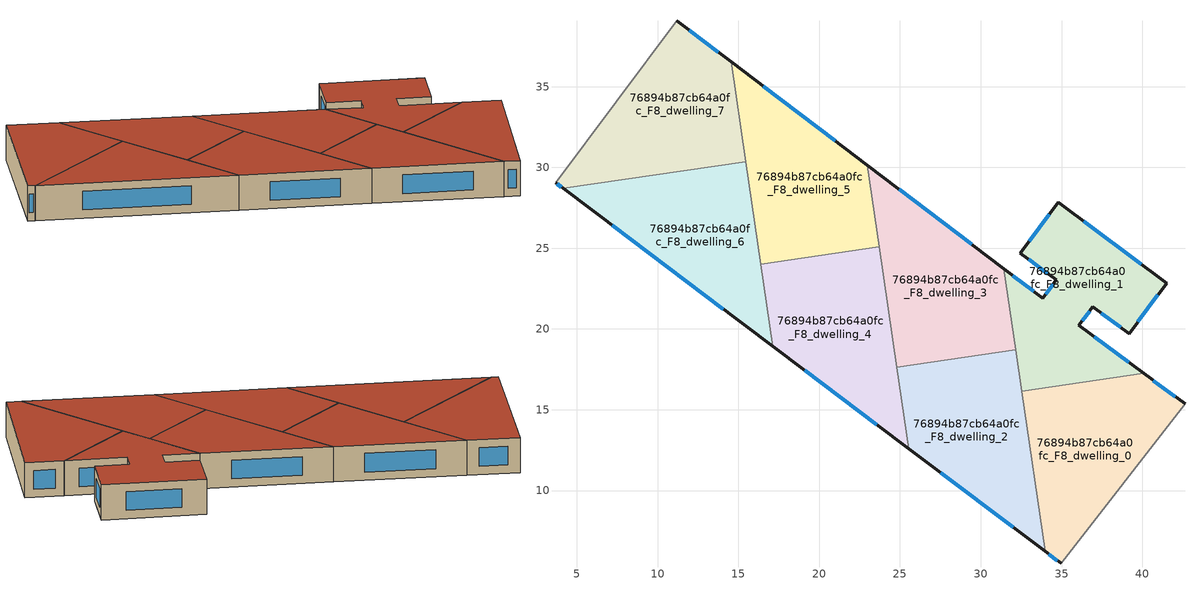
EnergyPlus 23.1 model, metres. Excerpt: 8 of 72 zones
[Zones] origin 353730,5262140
76894b87cb64a0fc_F8_dwelling_0
 floor to 76894b87cb64a0fc_F7_dwelling_0 (EU_floor_Construction): 42.64,15.36 34.97,5.49 33.98,6.23 32.53,16.15 40.09,17.25 z24
 wall outside (EU_wall_Construction): 33.98,6.23 34.97,5.49 / 42.64,15.36 40.09,17.25 z24:27
 wall to 76894b87cb64a0fc_F8_dwelling_1 (EU_wall_Construction): 40.09,17.25 32.53,16.15 z24:27
 wall adiabatic (EU_wall_Construction): 34.97,5.49 42.64,15.36 z24:27
 wall to 76894b87cb64a0fc_F8_dwelling_2 (EU_wall_Construction): 32.53,16.15 33.98,6.23 z24:27
 window (EU_Window_Construction): 34.22,6.06 34.74,5.66 / 42.04,15.81 40.69,16.81 z24.7:26.3
 roof outside (EU_roof_Construction): 34.97,5.49 42.64,15.36 40.09,17.25 32.53,16.15 33.98,6.23 z27
76894b87cb64a0fc_F8_dwelling_1
 floor to 76894b87cb64a0fc_F7_dwelling_1 (EU_floor_Construction): 41.51,22.84 39.18,19.71 36.94,21.38 36.08,20.23 40.09,17.25 32.53,16.15 31.43,23.73 33.84,21.9 34.69,23.03 32.45,24.7 34.78,27.83 z24
 wall outside (EU_wall_Construction): 40.09,17.25 36.08,20.23 36.94,21.38 39.18,19.71 41.51,22.84 34.78,27.83 32.45,24.7 34.69,23.03 33.84,21.9 31.43,23.73 z24:27
 wall to 76894b87cb64a0fc_F8_dwelling_3 (EU_wall_Construction): 31.43,23.73 32.16,18.71 z24:27
 wall to 76894b87cb64a0fc_F8_dwelling_2 (EU_wall_Construction): 32.16,18.71 32.54,16.15 z24:27
 window (EU_Window_Construction): 37.46,20.98 38.65,20.1 / 36.28,20.5 36.74,21.11 / 39.15,17.95 37.02,19.53 / 33.27,22.33 31.99,23.3 / 34.49,22.77 34.04,22.16 / 32.97,24.31 34.16,23.42 / 34.23,27.1 32.99,25.44 / 39.93,24.01 36.36,26.66 / 39.73,20.44 40.96,22.1 z24.7:26.3
 roof outside (EU_roof_Construction): 40.09,17.25 36.08,20.23 36.94,21.38 39.18,19.71 41.51,22.84 34.78,27.83 32.45,24.7 34.69,23.03 33.84,21.9 31.43,23.73 32.53,16.15 z27
76894b87cb64a0fc_F8_dwelling_2
 floor to 76894b87cb64a0fc_F7_dwelling_2 (EU_floor_Construction): 32.16,18.71 33.98,6.23 25.54,12.59 24.8,17.63 z24
 wall outside (EU_wall_Construction): 25.54,12.59 33.98,6.23 z24:27
 wall to 76894b87cb64a0fc_F8_dwelling_3 (EU_wall_Construction): 32.16,18.71 24.8,17.63 z24:27
 wall to 76894b87cb64a0fc_F8_dwelling_4 (EU_wall_Construction): 24.8,17.63 25.54,12.59 z24:27
 window (EU_Window_Construction): 27.52,11.1 32,7.73 z24.7:26.3
 roof outside (EU_roof_Construction): 33.98,6.23 32.16,18.71 24.8,17.63 25.54,12.59 z27
76894b87cb64a0fc_F8_dwelling_3
 floor to 76894b87cb64a0fc_F7_dwelling_3 (EU_floor_Construction): 31.43,23.73 32.16,18.71 24.8,17.63 22.97,30.14 z24
 wall outside (EU_wall_Construction): 31.43,23.73 22.97,30.14 z24:27
 wall to 76894b87cb64a0fc_F8_dwelling_5 (EU_wall_Construction): 22.97,30.14 23.71,25.09 z24:27
 wall to 76894b87cb64a0fc_F8_dwelling_4 (EU_wall_Construction): 23.71,25.09 24.8,17.64 z24:27
 window (EU_Window_Construction): 29.44,25.23 24.96,28.63 z24.7:26.3
 roof outside (EU_roof_Construction): 32.16,18.71 31.43,23.73 22.97,30.14 24.8,17.63 z27
76894b87cb64a0fc_F8_dwelling_4
 floor to 76894b87cb64a0fc_F7_dwelling_4 (EU_floor_Construction): 23.71,25.09 25.54,12.59 17.12,18.94 16.38,24.01 z24
 wall outside (EU_wall_Construction): 17.12,18.94 25.54,12.59 z24:27
 wall to 76894b87cb64a0fc_F8_dwelling_5 (EU_wall_Construction): 23.71,25.09 16.38,24.01 z24:27
 wall to 76894b87cb64a0fc_F8_dwelling_6 (EU_wall_Construction): 16.38,24.01 17.12,18.94 z24:27
 window (EU_Window_Construction): 19.09,17.45 23.56,14.08 z24.7:26.3
 roof outside (EU_roof_Construction): 25.54,12.59 23.71,25.09 16.38,24.01 17.12,18.94 z27
76894b87cb64a0fc_F8_dwelling_5
 floor to 76894b87cb64a0fc_F7_dwelling_5 (EU_floor_Construction): 22.97,30.14 23.71,25.09 16.38,24.01 14.55,36.53 z24
 wall outside (EU_wall_Construction): 22.97,30.14 14.55,36.53 z24:27
 wall to 76894b87cb64a0fc_F8_dwelling_7 (EU_wall_Construction): 14.55,36.53 15.45,30.35 z24:27
 wall to 76894b87cb64a0fc_F8_dwelling_6 (EU_wall_Construction): 15.45,30.35 16.38,24.01 z24:27
 window (EU_Window_Construction): 21,31.64 16.53,35.03 z24.7:26.3
 roof outside (EU_roof_Construction): 23.71,25.09 22.97,30.14 14.55,36.53 16.38,24.01 z27
76894b87cb64a0fc_F8_dwelling_6
 floor to 76894b87cb64a0fc_F7_dwelling_6 (EU_floor_Construction): 15.45,30.35 17.12,18.94 4.16,28.7 z24
 wall outside (EU_wall_Construction): 4.16,28.7 17.12,18.94 z24:27
 wall to 76894b87cb64a0fc_F8_dwelling_7 (EU_wall_Construction): 15.45,30.35 4.16,28.7 z24:27
 window (EU_Window_Construction): 7.2,26.41 14.07,21.23 z24.7:26.3
 roof outside (EU_roof_Construction): 17.12,18.94 15.45,30.35 4.16,28.7 z27
76894b87cb64a0fc_F8_dwelling_7
 floor to 76894b87cb64a0fc_F7_dwelling_7 (EU_floor_Construction): 14.55,36.53 15.45,30.35 4.16,28.7 3.68,29.06 11.18,39.09 z24
 wall outside (EU_wall_Construction): 3.68,29.06 4.16,28.7 / 14.55,36.53 11.18,39.09 z24:27
 wall adiabatic (EU_wall_Construction): 11.18,39.09 3.68,29.06 z24:27
 window (EU_Window_Construction): 3.79,28.97 4.04,28.78 / 13.75,37.13 11.97,38.49 z24.7:26.3
 roof outside (EU_roof_Construction): 15.45,30.35 14.55,36.53 11.18,39.09 3.68,29.06 4.16,28.7 z27
[Building]
EU S2 Campaign: North Axis=0; Terrain=City; Solar Distribution=FullExterior
[Site:Location]
Budapest.Ferenc.Liszt.Intl.AP: Latitude=47.437; Longitude=19.256; Time Zone=1; Elevation=185
[SizingPeriod:WeatherFileDays]
AnnualSizingPeriod: Begin Month=1; Begin Day of Month=1; End Month=12; End Day of Month=31; Day of Week for Start Day=Monday; Use Weather File Daylight Saving Period=No; Use Weather File Rain and Snow Indicators=No
[MATERIAL]
EU_InternalMass_Material: Roughness=MediumRough; Thickness=0.1; Conductivity=1; Density=1800; Specific Heat=900; Thermal Absorptance=0.9; Solar Absorptance=0.7; Visible Absorptance=0.7
[MATERIAL:NOMASS] Roughness=MediumRough; Thermal Absorptance=0.9; Solar Absorptance=0.7; Visible Absorptance=0.7
Name | Thermal Resistance
EU_wall_NoMass | 0.832559
EU_roof_NoMass | 1.39638
EU_floor_NoMass | 0.872794
[WINDOWMATERIAL:SIMPLEGLAZINGSYSTEM]
EU_Window_SimpleGlazing: UFactor=2.79869; Solar Heat Gain Coefficient=0.75; Visible Transmittance=0.75
[CONSTRUCTION]
EU_wall_Construction: EU_wall_NoMass
EU_roof_Construction: EU_roof_NoMass
EU_floor_Construction: EU_floor_NoMass
EU_Window_Construction: EU_Window_SimpleGlazing
EU_InternalMass_Construction: EU_InternalMass_Material
[ZONE] Type=1; Multiplier=1; Ceiling Height=autocalculate; Floor Area=autocalculate; Part of Total Floor Area=Yes
Name | Volume
76894b87cb64a0fc_F8_dwelling_0 | 197.477
76894b87cb64a0fc_F8_dwelling_1; 76894b87cb64a0fc_F8_dwelling_4 | 197.494
76894b87cb64a0fc_F8_dwelling_2; 76894b87cb64a0fc_F8_dwelling_3 | 197.518
76894b87cb64a0fc_F8_dwelling_5 | 197.513
76894b87cb64a0fc_F8_dwelling_6 | 197.493
76894b87cb64a0fc_F8_dwelling_7 | 197.458
[INTERNALMASS] Construction=EU_InternalMass_Construction
Name | Zone or ZoneList | Surface Area
76894b87cb64a0fc_F8_dwelling_0_EU_InternalMass | 76894b87cb64a0fc_F8_dwelling_0 | 65.8247
76894b87cb64a0fc_F8_dwelling_1_EU_InternalMass | 76894b87cb64a0fc_F8_dwelling_1 | 65.8308
76894b87cb64a0fc_F8_dwelling_2_EU_InternalMass | 76894b87cb64a0fc_F8_dwelling_2 | 65.8404
76894b87cb64a0fc_F8_dwelling_3_EU_InternalMass | 76894b87cb64a0fc_F8_dwelling_3 | 65.8366
76894b87cb64a0fc_F8_dwelling_4_EU_InternalMass | 76894b87cb64a0fc_F8_dwelling_4 | 65.831
76894b87cb64a0fc_F8_dwelling_5_EU_InternalMass | 76894b87cb64a0fc_F8_dwelling_5 | 65.8404
76894b87cb64a0fc_F8_dwelling_6_EU_InternalMass | 76894b87cb64a0fc_F8_dwelling_6 | 65.8319
76894b87cb64a0fc_F8_dwelling_7_EU_InternalMass | 76894b87cb64a0fc_F8_dwelling_7 | 65.8191
[OTHEREQUIPMENT] Fuel Type=Electricity; Design Level Calculation Method=Watts/Area; Power per Zone Floor Area=1; Fraction Latent=0; Fraction Radiant=0; Fraction Lost=0; Carbon Dioxide Generation Rate=0; EndUse Subcategory=EU_Step8_InternalGains
Name | Zone or ZoneList or Space or SpaceList | Schedule
EU_Step8_InternalGain_76894b87cb64a0fc_F8_dwelling_0_f000 | 76894b87cb64a0fc_F8_dwelling_0 | EU_Step8_GainSchedule_76894b87cb64a0fc_F8_dwelling_0_f000
EU_Step8_InternalGain_76894b87cb64a0fc_F8_dwelling_1_f000 | 76894b87cb64a0fc_F8_dwelling_1 | EU_Step8_GainSchedule_76894b87cb64a0fc_F8_dwelling_1_f000
EU_Step8_InternalGain_76894b87cb64a0fc_F8_dwelling_2_f000 | 76894b87cb64a0fc_F8_dwelling_2 | EU_Step8_GainSchedule_76894b87cb64a0fc_F8_dwelling_2_f000
EU_Step8_InternalGain_76894b87cb64a0fc_F8_dwelling_3_f000 | 76894b87cb64a0fc_F8_dwelling_3 | EU_Step8_GainSchedule_76894b87cb64a0fc_F8_dwelling_3_f000
EU_Step8_InternalGain_76894b87cb64a0fc_F8_dwelling_4_f000 | 76894b87cb64a0fc_F8_dwelling_4 | EU_Step8_GainSchedule_76894b87cb64a0fc_F8_dwelling_4_f000
EU_Step8_InternalGain_76894b87cb64a0fc_F8_dwelling_5_f000 | 76894b87cb64a0fc_F8_dwelling_5 | EU_Step8_GainSchedule_76894b87cb64a0fc_F8_dwelling_5_f000
EU_Step8_InternalGain_76894b87cb64a0fc_F8_dwelling_6_f000 | 76894b87cb64a0fc_F8_dwelling_6 | EU_Step8_GainSchedule_76894b87cb64a0fc_F8_dwelling_6_f000
EU_Step8_InternalGain_76894b87cb64a0fc_F8_dwelling_7_f000 | 76894b87cb64a0fc_F8_dwelling_7 | EU_Step8_GainSchedule_76894b87cb64a0fc_F8_dwelling_7_f000
[ZONEVENTILATION:DESIGNFLOWRATE] Schedule=EU_AlwaysOn; Design Flow Rate Calculation Method=AirChanges/Hour; Air Changes per Hour=0.475469; Ventilation Type=Natural; Fan Pressure Rise=0; Fan Total Efficiency=1; Constant Term Coefficient=1; Temperature Term Coefficient=0; Velocity Term Coefficient=0; Velocity Squared Term Coefficient=0; Minimum Indoor Temperature=-100; Maximum Indoor Temperature=100; Delta Temperature=-100; Minimum Outdoor Temperature=-100; Maximum Outdoor Temperature=100; Maximum Wind Speed=40
Name | Zone or ZoneList or Space or SpaceList
EU_ConstantAir_76894b87cb64a0fc_F8_dwelling_0 | 76894b87cb64a0fc_F8_dwelling_0
EU_ConstantAir_76894b87cb64a0fc_F8_dwelling_1 | 76894b87cb64a0fc_F8_dwelling_1
EU_ConstantAir_76894b87cb64a0fc_F8_dwelling_2 | 76894b87cb64a0fc_F8_dwelling_2
EU_ConstantAir_76894b87cb64a0fc_F8_dwelling_3 | 76894b87cb64a0fc_F8_dwelling_3
EU_ConstantAir_76894b87cb64a0fc_F8_dwelling_4 | 76894b87cb64a0fc_F8_dwelling_4
EU_ConstantAir_76894b87cb64a0fc_F8_dwelling_5 | 76894b87cb64a0fc_F8_dwelling_5
EU_ConstantAir_76894b87cb64a0fc_F8_dwelling_6 | 76894b87cb64a0fc_F8_dwelling_6
EU_ConstantAir_76894b87cb64a0fc_F8_dwelling_7 | 76894b87cb64a0fc_F8_dwelling_7
[HVACTEMPLATE:THERMOSTAT] Constant Heating Setpoint=20; Constant Cooling Setpoint=50
EU_HeatOnly_76894b87cb64a0fc_F0_dwelling_0; EU_HeatOnly_76894b87cb64a0fc_F0_dwelling_1; EU_HeatOnly_76894b87cb64a0fc_F0_dwelling_2; EU_HeatOnly_76894b87cb64a0fc_F0_dwelling_3; EU_HeatOnly_76894b87cb64a0fc_F0_dwelling_4; EU_HeatOnly_76894b87cb64a0fc_F0_dwelling_5; EU_HeatOnly_76894b87cb64a0fc_F0_dwelling_6; EU_HeatOnly_76894b87cb64a0fc_F0_dwelling_7; EU_HeatOnly_76894b87cb64a0fc_F1_dwelling_0; EU_HeatOnly_76894b87cb64a0fc_F1_dwelling_1; EU_HeatOnly_76894b87cb64a0fc_F1_dwelling_2; EU_HeatOnly_76894b87cb64a0fc_F1_dwelling_3; EU_HeatOnly_76894b87cb64a0fc_F1_dwelling_4; EU_HeatOnly_76894b87cb64a0fc_F1_dwelling_5; EU_HeatOnly_76894b87cb64a0fc_F1_dwelling_6; EU_HeatOnly_76894b87cb64a0fc_F1_dwelling_7; EU_HeatOnly_76894b87cb64a0fc_F2_dwelling_0; EU_HeatOnly_76894b87cb64a0fc_F2_dwelling_1; EU_HeatOnly_76894b87cb64a0fc_F2_dwelling_2; EU_HeatOnly_76894b87cb64a0fc_F2_dwelling_3; EU_HeatOnly_76894b87cb64a0fc_F2_dwelling_4; EU_HeatOnly_76894b87cb64a0fc_F2_dwelling_5; EU_HeatOnly_76894b87cb64a0fc_F2_dwelling_6; EU_HeatOnly_76894b87cb64a0fc_F2_dwelling_7; EU_HeatOnly_76894b87cb64a0fc_F3_dwelling_0; EU_HeatOnly_76894b87cb64a0fc_F3_dwelling_1; EU_HeatOnly_76894b87cb64a0fc_F3_dwelling_2; EU_HeatOnly_76894b87cb64a0fc_F3_dwelling_3; EU_HeatOnly_76894b87cb64a0fc_F3_dwelling_4; EU_HeatOnly_76894b87cb64a0fc_F3_dwelling_5; EU_HeatOnly_76894b87cb64a0fc_F3_dwelling_6; EU_HeatOnly_76894b87cb64a0fc_F3_dwelling_7; EU_HeatOnly_76894b87cb64a0fc_F4_dwelling_0; EU_HeatOnly_76894b87cb64a0fc_F4_dwelling_1; EU_HeatOnly_76894b87cb64a0fc_F4_dwelling_2; EU_HeatOnly_76894b87cb64a0fc_F4_dwelling_3; EU_HeatOnly_76894b87cb64a0fc_F4_dwelling_4; EU_HeatOnly_76894b87cb64a0fc_F4_dwelling_5; EU_HeatOnly_76894b87cb64a0fc_F4_dwelling_6; EU_HeatOnly_76894b87cb64a0fc_F4_dwelling_7; EU_HeatOnly_76894b87cb64a0fc_F5_dwelling_0; EU_HeatOnly_76894b87cb64a0fc_F5_dwelling_1; EU_HeatOnly_76894b87cb64a0fc_F5_dwelling_2; EU_HeatOnly_76894b87cb64a0fc_F5_dwelling_3; EU_HeatOnly_76894b87cb64a0fc_F5_dwelling_4; EU_HeatOnly_76894b87cb64a0fc_F5_dwelling_5; EU_HeatOnly_76894b87cb64a0fc_F5_dwelling_6; EU_HeatOnly_76894b87cb64a0fc_F5_dwelling_7; EU_HeatOnly_76894b87cb64a0fc_F6_dwelling_0; EU_HeatOnly_76894b87cb64a0fc_F6_dwelling_1; EU_HeatOnly_76894b87cb64a0fc_F6_dwelling_2; EU_HeatOnly_76894b87cb64a0fc_F6_dwelling_3; EU_HeatOnly_76894b87cb64a0fc_F6_dwelling_4; EU_HeatOnly_76894b87cb64a0fc_F6_dwelling_5; EU_HeatOnly_76894b87cb64a0fc_F6_dwelling_6; EU_HeatOnly_76894b87cb64a0fc_F6_dwelling_7; EU_HeatOnly_76894b87cb64a0fc_F7_dwelling_0; EU_HeatOnly_76894b87cb64a0fc_F7_dwelling_1; EU_HeatOnly_76894b87cb64a0fc_F7_dwelling_2; EU_HeatOnly_76894b87cb64a0fc_F7_dwelling_3; EU_HeatOnly_76894b87cb64a0fc_F7_dwelling_4; EU_HeatOnly_76894b87cb64a0fc_F7_dwelling_5; EU_HeatOnly_76894b87cb64a0fc_F7_dwelling_6; EU_HeatOnly_76894b87cb64a0fc_F7_dwelling_7; EU_HeatOnly_76894b87cb64a0fc_F8_dwelling_0; EU_HeatOnly_76894b87cb64a0fc_F8_dwelling_1; EU_HeatOnly_76894b87cb64a0fc_F8_dwelling_2; EU_HeatOnly_76894b87cb64a0fc_F8_dwelling_3; EU_HeatOnly_76894b87cb64a0fc_F8_dwelling_4; EU_HeatOnly_76894b87cb64a0fc_F8_dwelling_5; EU_HeatOnly_76894b87cb64a0fc_F8_dwelling_6; EU_HeatOnly_76894b87cb64a0fc_F8_dwelling_7
[HVACTEMPLATE:ZONE:IDEALLOADSAIRSYSTEM] System Availability Schedule=EU_AlwaysOn; Maximum Heating Supply Air Temperature=50; Minimum Cooling Supply Air Temperature=13; Maximum Heating Supply Air Humidity Ratio=0.0156; Minimum Cooling Supply Air Humidity Ratio=0.0077; Heating Limit=NoLimit; Cooling Limit=NoLimit; Heating Availability Schedule=EU_AlwaysOn; Cooling Availability Schedule=EU_CoolingOff; Dehumidification Control Type=ConstantSensibleHeatRatio; Cooling Sensible Heat Ratio=0.7; Dehumidification Setpoint=60; Humidification Control Type=None; Humidification Setpoint=30; Outdoor Air Method=None; Outdoor Air Flow Rate per Person=0.00944; Outdoor Air Flow Rate per Zone Floor Area=0; Outdoor Air Flow Rate per Zone=0; Demand Controlled Ventilation Type=None; Outdoor Air Economizer Type=NoEconomizer; Heat Recovery Type=None; Sensible Heat Recovery Effectiveness=0.7; Latent Heat Recovery Effectiveness=0.65
Name | Template Thermostat
76894b87cb64a0fc_F8_dwelling_0 | EU_HeatOnly_76894b87cb64a0fc_F8_dwelling_0
76894b87cb64a0fc_F8_dwelling_1 | EU_HeatOnly_76894b87cb64a0fc_F8_dwelling_1
76894b87cb64a0fc_F8_dwelling_2 | EU_HeatOnly_76894b87cb64a0fc_F8_dwelling_2
76894b87cb64a0fc_F8_dwelling_3 | EU_HeatOnly_76894b87cb64a0fc_F8_dwelling_3
76894b87cb64a0fc_F8_dwelling_4 | EU_HeatOnly_76894b87cb64a0fc_F8_dwelling_4
76894b87cb64a0fc_F8_dwelling_5 | EU_HeatOnly_76894b87cb64a0fc_F8_dwelling_5
76894b87cb64a0fc_F8_dwelling_6 | EU_HeatOnly_76894b87cb64a0fc_F8_dwelling_6
76894b87cb64a0fc_F8_dwelling_7 | EU_HeatOnly_76894b87cb64a0fc_F8_dwelling_7
[SIZING:ZONE] Zone Cooling Design Supply Air Temperature Input Method=SupplyAirTemperature; Zone Cooling Design Supply Air Temperature=13; Zone Heating Design Supply Air Temperature Input Method=SupplyAirTemperature; Zone Heating Design Supply Air Temperature=50; Zone Cooling Design Supply Air Humidity Ratio=0.008; Zone Heating Design Supply Air Humidity Ratio=0.008; Cooling Design Air Flow Method=DesignDay; Cooling Design Air Flow Rate=0; Cooling Minimum Air Flow per Zone Floor Area=0.000762; Cooling Minimum Air Flow=0; Cooling Minimum Air Flow Fraction=0.2; Heating Design Air Flow Method=DesignDay; Heating Design Air Flow Rate=0; Heating Maximum Air Flow per Zone Floor Area=0.002032; Heating Maximum Air Flow=0.141576; Heating Maximum Air Flow Fraction=0.3; Account for Dedicated Outdoor Air System=No; Dedicated Outdoor Air System Control Strategy=NeutralSupplyAir; Dedicated Outdoor Air Low Setpoint Temperature for Design=autosize; Dedicated Outdoor Air High Setpoint Temperature for Design=autosize; Zone Load Sizing Method=Sensible Load Only No Latent Load; Zone Latent Cooling Design Supply Air Humidity Ratio Input Method=HumidityRatioDifference; Zone Cooling Design Supply Air Humidity Ratio Difference=0.005; Zone Latent Heating Design Supply Air Humidity Ratio Input Method=HumidityRatioDifference; Zone Humidification Design Supply Air Humidity Ratio Difference=0.005
76894b87cb64a0fc_F8_dwelling_0; 76894b87cb64a0fc_F8_dwelling_1; 76894b87cb64a0fc_F8_dwelling_2; 76894b87cb64a0fc_F8_dwelling_3; 76894b87cb64a0fc_F8_dwelling_4; 76894b87cb64a0fc_F8_dwelling_5; 76894b87cb64a0fc_F8_dwelling_6; 76894b87cb64a0fc_F8_dwelling_7
[SCHEDULE:CONSTANT]
Name | Hourly Value
EU_AlwaysOn | 1
EU_CoolingOff | 0
[SCHEDULE:FILE] Column Number=1; Rows to Skip at Top=0; Number of Hours of Data=8760; Column Separator=Comma; Interpolate to Timestep=No; Minutes per Item=60; Adjust Schedule for Daylight Savings=Yes
Name | File
EU_Step8_GainSchedule_76894b87cb64a0fc_F8_dwelling_0_f000 | ../../schedules/76894b87cb64a0fc/76894b87cb64a0fc_F8_dwelling_0_f000_gain.csv
EU_Step8_GainSchedule_76894b87cb64a0fc_F8_dwelling_1_f000 | ../../schedules/76894b87cb64a0fc/76894b87cb64a0fc_F8_dwelling_1_f000_gain.csv
EU_Step8_GainSchedule_76894b87cb64a0fc_F8_dwelling_2_f000 | ../../schedules/76894b87cb64a0fc/76894b87cb64a0fc_F8_dwelling_2_f000_gain.csv
EU_Step8_GainSchedule_76894b87cb64a0fc_F8_dwelling_3_f000 | ../../schedules/76894b87cb64a0fc/76894b87cb64a0fc_F8_dwelling_3_f000_gain.csv
EU_Step8_GainSchedule_76894b87cb64a0fc_F8_dwelling_4_f000 | ../../schedules/76894b87cb64a0fc/76894b87cb64a0fc_F8_dwelling_4_f000_gain.csv
EU_Step8_GainSchedule_76894b87cb64a0fc_F8_dwelling_5_f000 | ../../schedules/76894b87cb64a0fc/76894b87cb64a0fc_F8_dwelling_5_f000_gain.csv
EU_Step8_GainSchedule_76894b87cb64a0fc_F8_dwelling_6_f000 | ../../schedules/76894b87cb64a0fc/76894b87cb64a0fc_F8_dwelling_6_f000_gain.csv
EU_Step8_GainSchedule_76894b87cb64a0fc_F8_dwelling_7_f000 | ../../schedules/76894b87cb64a0fc/76894b87cb64a0fc_F8_dwelling_7_f000_gain.csv
